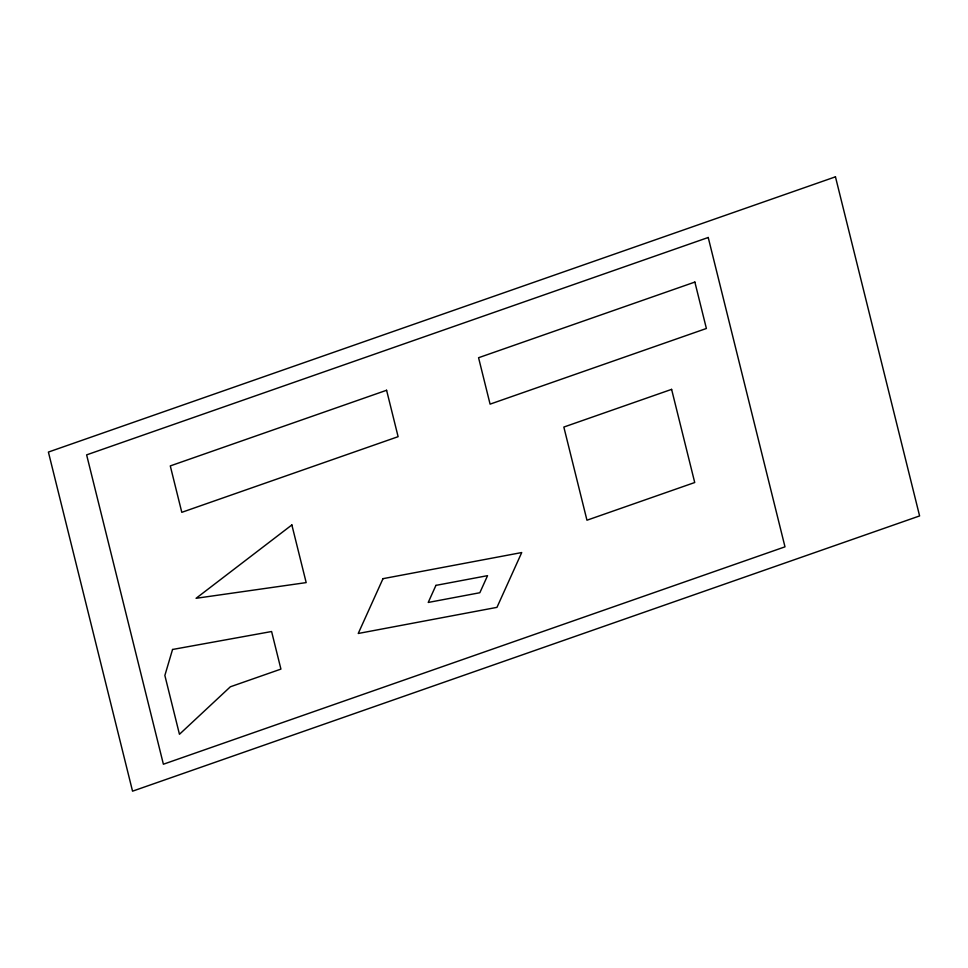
<?xml version="1.0" encoding="UTF-8"?>
<svg xmlns="http://www.w3.org/2000/svg" width="968" height="968" viewBox="0 0 968 968"><rect width="100%" height="100%" fill="white"/><g stroke="black" fill="none" stroke-linecap="round" stroke-linejoin="round"><path stroke-width="1.45" d="M172.546 649.48L164.862 675.458L179.455 734.288L230.372 686.784L280.926 669.106L271.597 631.523L172.546 649.48M383.001 578.67L358.233 633.483L496.971 607.359L521.728 552.546L383.001 578.67M435.939 585.374L428.219 602.459L479.838 592.731L487.557 575.658L435.939 585.374M291.864 524.946L196.081 598.297L306.178 582.603L291.864 524.946M835.457 176.829L48.4 452.068L132.543 791.171L919.6 515.932L835.457 176.829M708.225 237.487L86.624 454.875L163.386 764.224L784.987 546.835L708.225 237.487M694.867 282.075L478.567 357.724L490.086 404.14L706.386 328.491L694.867 282.075M386.595 390.261L170.283 465.911L181.802 512.326L398.114 436.677L386.595 390.261M671.61 389.366L563.836 427.057L586.959 520.215L694.721 482.524L671.61 389.366"/></g></svg>
